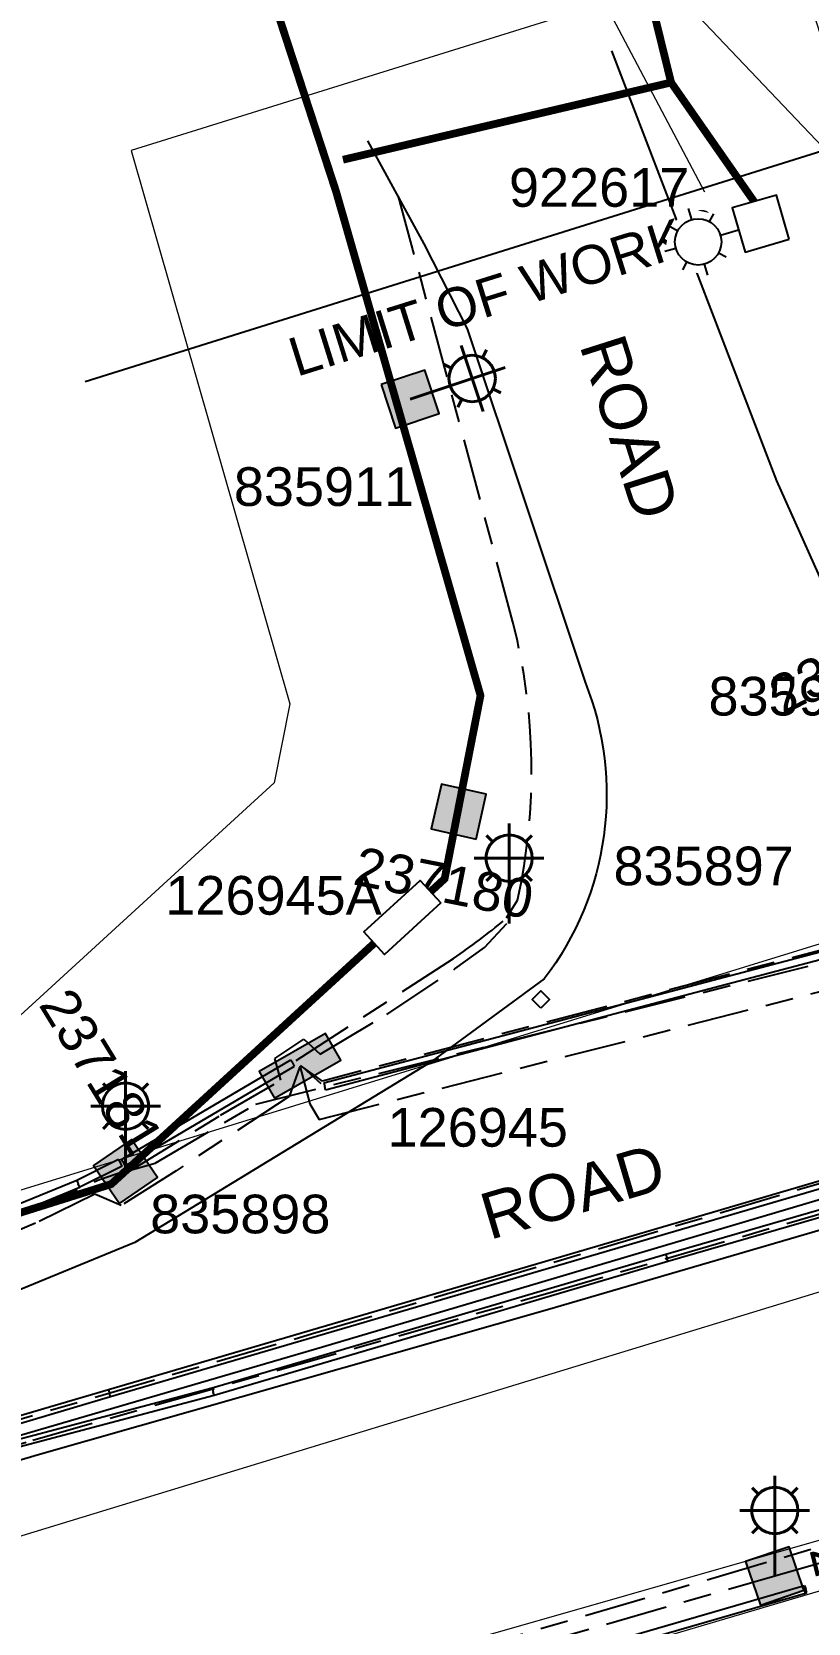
# Model space of a CAD drawing. Header units: metres. Extents: x 303957 to 307239, y 6268736 to 6272503.
# Drawn here: x 306027.4 to 306077.6, y 6269785.8 to 6269888.7 of the extents above; entities that cross this region are included whole.
import ezdxf
from ezdxf.enums import TextEntityAlignment as Align

# ---------------------------------------------------------------- set-up
doc = ezdxf.new("R2010")
doc.units = ezdxf.units.M
doc.linetypes.add('Cable Exist UG', pattern=[8.2, 4, -1.2, 1.8, -1.2])
doc.linetypes.add('IE Trench LV', pattern=[6.5, 5, -1.5])
doc.layers.get('0').update_dxf_attribs({"color": 6})
for name, color, linetype in [('_User Miscellaneous1', 7, 'Continuous'), ('Duct_SP_EXT', 7, 'Continuous'), ('Equip_SP_SL_EXT', 7, 'Continuous'), ('Equip_SP_SL_MOD', 3, 'Continuous'), ('Equip_SP_SL_NEW', 2, 'Continuous'), ('Mains_HV_MOD', 3, 'Continuous'), ('Mains_LV_EXT', 7, 'Continuous'), ('Mains_SL_MOD', 3, 'Continuous'), ('Mains_TR_MOD', 3, 'Continuous'), ('Notes', 7, 'Continuous'), ('Services_SP_EXT', 7, 'Continuous'), ('SupportsUG_SP_LV_EXT', 7, 'Continuous'), ('SupportsUG_SP_LV_NEW', 2, 'Continuous'), ('SupportsUG_SP_LV_SL_EXT', 7, 'Continuous'), ('SupportsUG_SP_LV_SL_NEW', 2, 'Continuous'), ('Trench_SP_EXT', 7, 'Continuous'), ('Trench_SP_NEW', 2, 'Continuous')]:
    doc.layers.add(name, color=color, linetype=linetype)
for name, color, linetype, lineweight in [('Cadastre Land Parcels_SP_EXT', 9, 'Continuous', 5), ('Cadastre Roads_SP_EXT', 9, 'Continuous', 5), ('Cadastre Roads_SP_NEW', 2, 'Continuous', 5)]:
    doc.layers.add(name, color=color, linetype=linetype, lineweight=lineweight)
doc.styles.add('COLUMN_LABEL', font='arial.ttf')
doc.styles.add('iecARIAL', font='arial.ttf', dxfattribs={"height": 2})
doc.styles.add('POLE_LABEL', font='arial.ttf')
doc.styles.add('SL_LABEL', font='arial.ttf')
doc.styles.get("Standard").update_dxf_attribs({"font": 'arial.ttf'})
doc.linetypes.add('Cable P UG', pattern='A,6,-0.5,["P",Standard,S=1.7,R=0,X=0.5,Y=-1],-2.9', length=9.4)
doc.linetypes.add('IE Trench HV', pattern='A,7,-0.2,["/",Standard,S=3,R=0,X=0.6,Y=-1.4],-2.5', length=9.7)

# ---------------------------------------------------------------- blocks, each defined once
blk = doc.blocks.new('COLUMN_EXT')
blk.add_hatch(color=256).paths.add_polyline_path([(-1.49, 1.48), (-1.49, -1.49), (1.48, -1.49), (1.48, 1.48)])
blk.add_lwpolyline([(-1.49, -1.49), (1.48, -1.49), (1.48, 1.48), (-1.49, 1.48)], close=True)
for tag, height, style, flags, p in [('ASSET_NUM', 2.5, 'COLUMN_LABEL', 8, (2, 2)), ('STRUCTURE_PLANT_NUMBER', 0.2, 'POLE_LABEL', 9, (1.81, 0.03)), ('STREET_CODE', 0.2, 'COLUMN_LABEL', 9, (1.81, -0.2))]:
    blk.add_attdef(tag, text='', height=height, dxfattribs=dict(style=style, flags=flags)).set_placement(p, align=Align.MIDDLE_LEFT)
at = {"flags": 9}
for tag, p in [('COLUMN_TYPE', (1.81, -0.4)), ('OWNED_BY', (1.81, -0.6)), ('STATE', (1.81, -0.8)), ('USAGE', (1.81, -1)), ('STREETNAME', (1.81, -1.6)), ('SUBURB', (1.81, -1.8)), ('LEGEND', (1.81, -1.2)), ('LOCATION', (1.81, -1.4)), ('NOTES', (1.81, -2))]:
    blk.add_attdef(tag, text='', height=0.2, dxfattribs=at).set_placement(p, align=Align.MIDDLE_LEFT)
at = {"flags": 1}
blk.add_attdef('Z', (1.81, -2.35), '', height=0.2, dxfattribs=at)
blk = doc.blocks.new('PILLAR_EXT')
blk.add_hatch(color=256).paths.add_polyline_path([(-2.475, 0.99), (-2.475, -0.99), (2.475, -0.99), (2.475, 0.99)])
blk.add_lwpolyline([(-2.475, -0.99), (2.475, -0.99), (2.475, 0.99), (-2.475, 0.99)], close=True)
at = {"style": 'iecARIAL', "flags": 8}
blk.add_attdef('ASSET_NUM', (1.5, 3.5), '', height=2.5, dxfattribs=at)
for tag, p, flags in [('OWNED_BY', (0, -0.2), 9), ('STATE', (0, -0.4), 9), ('SUPPORT_TYPE', (0, -0.6), 9), ('USAGE', (0, -0.8), 9), ('LEGEND', (0, -1), 9), ('LOCATION', (0, -1.2), 9), ('STREETNAME', (0, -1.8), 9), ('SUBURB', (0, -2), 1), ('NOTES', (0, -1.4), 9), ('PARENT', (0, -1.6), 9)]:
    blk.add_attdef(tag, p, '', height=0.2, dxfattribs=dict(flags=flags))
blk = doc.blocks.new('SL_LANTERN_EXT')
at = {"lineweight": 40}
for p, q in [((0, 1.97), (0, 6.47)), ((-1.46, 5.68), (-1.06, 5.28)), ((1.46, 5.68), (1.06, 5.28)), ((-2.25, 4.22), (2.25, 4.22)), ((-1.46, 2.76), (-1.06, 3.16)), ((1.46, 2.76), (1.06, 3.16)), ((0, 0), (0, 2.72))]:
    blk.add_line(p, q, dxfattribs=at)
blk.add_circle((0, 4.22), 1.5, dxfattribs=at)
at = {"style": 'iecARIAL', "flags": 8}
blk.add_attdef('ASSET_NUM', (1.5, 1.5), '', height=2.5, dxfattribs=at)
for tag, p, height, flags in [('CONSTRUCTED_VOLTAGE', (0.98, -0.65), 0.2, 9), ('CONTROL_TYPE', (0.98, -0.85), 0.2, 9), ('LANTERN_PURPOSE', (0.98, -1.05), 0.2, 9), ('LNUMBER', (2.18, -3.25), 2.5, 8), ('OPERATING_VOLTAGE', (0.98, -1.65), 0.2, 9), ('ORIENTATION', (0.98, -1.85), 0.2, 9), ('OWNED_BY', (0.98, -2.05), 0.2, 9), ('STATE', (0.98, -2.25), 0.2, 9), ('LANTERN_TYPE', (0.98, -1.25), 0.2, 9), ('NO_PHASES', (0.98, -1.45), 0.2, 9), ('USAGE', (0.98, -2.45), 0.2, 9), ('CEXIST', (0.98, -2.65), 0.2, 9), ('CNEW', (0.98, -2.85), 0.2, 9), ('CNUMBER', (0.98, -3.05), 0.2, 9), ('CREMOVE', (0.98, -3.25), 0.2, 9), ('CREPLACE', (0.98, -3.45), 0.2, 9), ('LKINGHEIGHT', (0.98, -3.65), 0.2, 9), ('LBRACKET', (0.98, -3.85), 0.2, 9), ('LBRACKETVOCAB', (0.98, -4.05), 0.2, 9), ('LCATEGORY', (0.98, -4.25), 0.2, 9), ('LCHARGE1', (0.98, -4.45), 0.2, 9), ('LCHARGE1PERCENT', (0.98, -4.65), 0.2, 9), ('LCHARGE2', (0.98, -4.85), 0.2, 9), ('LCHARGE2PERCENT', (0.98, -5.05), 0.2, 9), ('LCHARGE3', (0.98, -5.25), 0.2, 9), ('LCHARGE3PERCENT', (0.98, -5.45), 0.2, 9), ('LEXIST', (0.98, -5.65), 0.2, 9), ('LLAMP', (0.98, -5.85), 0.2, 9), ('LLAMPVOCAB', (0.98, -6.05), 0.2, 9), ('LMAST', (0.98, -6.25), 0.2, 9), ('LMASTVOCAB', (0.98, -6.45), 0.2, 9), ('LNEW', (0.98, -6.65), 0.2, 9), ('LANTNUMBER', (0.98, -6.85), 0.2, 9), ('LOUTREACH', (0.98, -7.25), 0.2, 9), ('LOUTREACHVOCAB', (0.98, -7.45), 0.2, 9), ('LRATECODE', (0.98, -7.65), 0.2, 9), ('LREMOVE', (0.98, -7.85), 0.2, 9), ('LREPLACE', (0.98, -8.05), 0.2, 9), ('LTYPE', (0.98, -8.25), 0.2, 9), ('STREETNAME', (0.98, -9.25), 0.2, 9), ('SUBURB', (0.98, -9.45), 0.2, 1), ('LTYPEVOCAB', (0.98, -8.45), 0.2, 9), ('LEGEND', (0.98, -8.65), 0.2, 9), ('LOCATION', (0.98, -8.85), 0.2, 9), ('NOTES', (0.98, -9.05), 0.2, 9)]:
    blk.add_attdef(tag, p, '', height=height, dxfattribs=dict(flags=flags))
blk = doc.blocks.new('CCP_EXT')
at = {"flags": 9}
for tag, p in [('STATE', (0, -1.8)), ('USAGE', (0, -1.2)), ('LEGEND', (0, -1.4)), ('LIFE_SUPPORT', (0, -1.6)), ('NOTES', (0, -2))]:
    blk.add_attdef(tag, text='', height=0.2, dxfattribs=at).set_placement(p, align=Align.MIDDLE_LEFT)
blk.add_wipeout([(0, 0.57), (0.57, 0), (0, -0.57), (-0.57, 0)])
blk.add_lwpolyline([(-0.57, 0), (0, 0.57), (0.57, 0), (0, -0.57), (-0.57, 0)])
at = {"flags": 1}
blk.add_attdef('Z', (0, 0), '', height=0.2, dxfattribs=at)
at = {"flags": 9}
for tag, p in [('CCP_TYPE', (0, 0)), ('CONSTRUCTED_VOLTAGE', (0, -0.2)), ('OPERATING_VOLTAGE', (0, -0.6)), ('ORIENTATION', (0, -0.8)), ('OWNED_BY', (0, -1)), ('NO_PHASES', (0, -0.4))]:
    blk.add_attdef(tag, text='', height=0.2, dxfattribs=at).set_placement(p, align=Align.MIDDLE_LEFT)
blk = doc.blocks.new('COLUMN_NEW')
for tag, height, flags, p in [('ASSET_NUM', 2.5, 8, (2, 2)), ('Z', 0.2, 1, (1.5, -2.8)), ('LOCATION', 0.2, 9, (1.5, -2.2)), ('NOTES', 0.2, 9, (1.5, -2.4)), ('LABEL_ALIGNMENT', 0.2, 9, (1.5, -2.6))]:
    blk.add_attdef(tag, text='', height=height, dxfattribs=dict(flags=flags)).set_placement(p, align=Align.MIDDLE_LEFT)
blk.add_wipeout([(-1.485, -1.485), (1.485, -1.485), (1.485, 1.485), (-1.485, 1.485)])
at = {"lineweight": -3}
blk.add_lwpolyline([(-1.485, -1.485), (1.485, -1.485), (1.485, 1.485), (-1.485, 1.485)], close=True, dxfattribs=at)
at = {"style": 'POLE_LABEL', "flags": 9}
blk.add_attdef('STRUCTURE_PLANT_NUMBER', text='', height=0.2, dxfattribs=at).set_placement((1.5, 0.242), align=Align.MIDDLE_LEFT)
at = {"flags": 9}
for tag, p in [('STREET_CODE', (1.5, 0)), ('OWNED_BY', (1.5, -0.4)), ('OPERATED_BY', (1.5, -0.6)), ('STATE', (1.5, -1)), ('COLUMN_TYPE', (1.5, -0.2)), ('MAINTAINED_BY', (1.5, -0.8)), ('SUBURB', (1.5, -1.8)), ('STREETNAME', (1.5, -2)), ('USAGE', (1.5, -1.2)), ('LEGEND', (1.5, -1.4)), ('PARENT', (1.5, -1.6))]:
    blk.add_attdef(tag, text='', height=0.2, dxfattribs=at).set_placement(p, align=Align.MIDDLE_LEFT)
blk = doc.blocks.new('*U44')
for tag, height, flags, p in [('CONSTRUCTED_VOLTAGE', 0.2, 9, (0, -0.4)), ('CONTROL_TYPE', 0.2, 9, (0, -0.6)), ('LANTERN_PURPOSE', 0.2, 9, (0, -0.8)), ('LANTERN_TYPE', 0.2, 9, (0, -1)), ('OPERATING_VOLTAGE', 0.2, 9, (0, -1.4)), ('ORIENTATION', 0.2, 9, (0, -1.6)), ('OWNED_BY', 0.2, 9, (0, -1.8)), ('STATE', 0.2, 9, (0, -2)), ('NO_PHASES', 0.2, 9, (0, -1.2)), ('LNUMBER', 2.5, 8, (1.2, -2.8)), ('CEXIST', 0.2, 9, (0, -2.4)), ('CNEW', 0.2, 9, (0, -2.6)), ('CNUMBER', 0.2, 9, (0, -2.8)), ('CREMOVE', 0.2, 9, (0, -3)), ('USAGE', 0.2, 9, (0, -2.2)), ('CREPLACE', 0.2, 9, (0, -3.2)), ('LKINGHEIGHT', 0.2, 9, (0, -3.4)), ('LBRACKET', 0.2, 9, (0, -3.6)), ('LBRACKETVOCAB', 0.2, 9, (0, -3.8)), ('LCATEGORY', 0.2, 9, (0, -4)), ('LCHARGE1', 0.2, 9, (0, -4.2)), ('LCHARGE1PERCENT', 0.2, 9, (0, -4.4)), ('LCHARGE2', 0.2, 9, (0, -4.6)), ('LCHARGE2PERCENT', 0.2, 9, (0, -4.8)), ('LCHARGE3', 0.2, 9, (0, -5)), ('LCHARGE3PERCENT', 0.2, 9, (0, -5.2)), ('LEXIST', 0.2, 9, (0, -5.4)), ('LLAMP', 0.2, 9, (0, -5.6)), ('LLAMPVOCAB', 0.2, 9, (0, -5.8)), ('LMAST', 0.2, 9, (0, -6)), ('LMASTVOCAB', 0.2, 9, (0, -6.2)), ('LNEW', 0.2, 9, (0, -6.4)), ('LANTNUMBER', 0.2, 9, (0, -6.6)), ('LOUTREACH', 0.2, 9, (0, -7)), ('LOUTREACHVOCAB', 0.2, 9, (0, -7.2)), ('LRATECODE', 0.2, 9, (0, -7.4)), ('LREMOVE', 0.2, 9, (0, -7.6)), ('LREPLACE', 0.2, 9, (0, -7.8)), ('LTYPE', 0.2, 9, (0, -8)), ('LTYPEVOCAB', 0.2, 9, (0, -8.2)), ('SUBURB', 0.2, 9, (0, -8.6)), ('STREETNAME', 0.2, 9, (0, -8.8)), ('LEGEND', 0.2, 9, (0, -8.4)), ('LOCATION', 0.2, 9, (0, -9)), ('NOTES', 0.2, 9, (0, -9.2)), ('MAINTAINED_BY', 0.2, 9, (0, -9.86))]:
    blk.add_attdef(tag, text='', height=height, dxfattribs=dict(flags=flags)).set_placement(p, align=Align.MIDDLE_LEFT)
at = {"flags": 9}
blk.add_attdef('OPERATED_BY', (0, -9.61), '', height=0.2, dxfattribs=at)
blk.add_wipeout([(0, 4.97), (1.46, 4.18), (2.25, 2.72), (1.46, 1.26), (0, 0.36), (-1.46, 1.26), (-2.25, 2.72), (-1.46, 4.18)])
for p, q in [((-1.46, 4.18), (-1.06, 3.78)), ((0, 4.22), (0, 4.97)), ((1.46, 4.18), (1.06, 3.78)), ((-2.25, 2.72), (-1.5, 2.72)), ((1.5, 2.72), (2.25, 2.72)), ((-1.46, 1.26), (-1.06, 1.66)), ((0, 0), (0, 1.22)), ((1.46, 1.26), (1.06, 1.66)), ((0, 0), (0, 0))]:
    blk.add_line(p, q)
blk.add_circle((0, 2.72), 1.5)
at = {"style": 'SL_LABEL'}
for tag, height, flags, p in [('ASSET_NUM', 2.5, 8, (2, 2)), ('STREET_CODE', 0.2, 9, (0, -0.2))]:
    blk.add_attdef(tag, text='', height=height, dxfattribs=dict(at, flags=flags)).set_placement(p, align=Align.MIDDLE_LEFT)
at = {"flags": 1}
blk.add_attdef('Z', (0, 0), '', height=0.2, dxfattribs=at)
blk = doc.blocks.new('PILLAR_NEW')
for tag, height, flags, p in [('ASSET_NUM', 2.5, 8, (2, 4)), ('STREET_CODE', 0.2, 9, (1.5, 2)), ('OWNED_BY', 0.2, 9, (1.5, 1.8))]:
    blk.add_attdef(tag, text='', height=height, dxfattribs=dict(flags=flags)).set_placement(p, align=Align.MIDDLE_LEFT)
blk.add_wipeout([(-2.47, 0.99), (2.47, 0.99), (2.47, -0.99), (-2.47, -0.99)])
at = {"lineweight": -3}
blk.add_lwpolyline([(-2.47, 0.99), (2.47, 0.99), (2.47, -0.99), (-2.47, -0.99)], close=True, dxfattribs=at)
for tag, flags, p in [('OPERATED_BY', 9, (1.5, 1.6)), ('STATE', 9, (1.5, 1.2)), ('SUPPORT_TYPE', 9, (1.5, 1)), ('MAINTAINED_BY', 9, (1.5, 1.4)), ('SUBURB', 9, (1.5, 0.2)), ('STREETNAME', 9, (1.5, 0)), ('USAGE', 9, (1.5, 0.8)), ('LEGEND', 9, (1.5, 0.6)), ('PARENT', 9, (1.5, 0.4)), ('Z', 1, (1.5, -0.6)), ('LOCATION', 9, (1.5, -0.2)), ('NOTES', 9, (1.5, -0.4))]:
    blk.add_attdef(tag, text='', height=0.2, dxfattribs=dict(flags=flags)).set_placement(p, align=Align.MIDDLE_LEFT)

msp = doc.modelspace()

# ---------------------------------------------------------------- linework, layer by layer
at = {"layer": '_User Miscellaneous1', "color": 253, "linetype": 'Continuous', "flags": 128}
msp.add_lwpolyline([(306064.91, 6269887.43), (306075.59, 6269859.64), (306083.38, 6269842.24), (306088.62, 6269834.4), (306088.62, 6269834.4, 0.280849), (306103.11, 6269828.17), (306103.11, 6269828.17), (306203.6, 6269857.04)], format="xyb", dxfattribs=at)
msp.add_lwpolyline([(306049.15, 6269881.61), (306052.78, 6269874.96), (306055.59, 6269869.47)], dxfattribs=at)
at = {"layer": 'Cadastre Land Parcels_SP_EXT', "linetype": 'Continuous'}
for points in [[(306095.21, 6269834.91), (306096.3, 6269838.76), (306097.84, 6269844.16), (306094.76, 6269854.04), (306092.18, 6269855.31), (306085.91, 6269866.77), (306082.57, 6269875.54), (306076.57, 6269894.3), (306033.88, 6269880.98), (306044.12, 6269845.24), (306043.12, 6269840.12), (306026.44, 6269824.85), (306023.07, 6269823.69), (306025.01, 6269817.49), (306026.21, 6269813.67), (306095.21, 6269834.91)], [(305913.44, 6269739.21), (305938.19, 6269746.52), (306097.83, 6269793.68), (306108.72, 6269796.94), (306103.63, 6269814.95), (305965.24, 6269772.68), (305896.87, 6269752.9), (305899.58, 6269735.11), (305913.44, 6269739.21)]]:
    msp.add_lwpolyline(points, close=True, dxfattribs=at)
at = {"layer": 'Cadastre Roads_SP_NEW', "color": 252, "flags": 128}
for points in [[(306070.96, 6269878.3), (306064.04, 6269891.4), (306064.04, 6269891.4, -0.05902), (306056.95, 6269935.51), (306056.95, 6269935.51), (306056.95, 6269936.82)], [(306060.97, 6269933.81), (306061.43, 6269928.07), (306061.43, 6269928.07, 0.038316), (306067.45, 6269894.37), (306067.45, 6269894.37), (306068, 6269892.33), (306078.56, 6269881.22)]]:
    msp.add_lwpolyline(points, format="xyb", dxfattribs=at)
msp.add_lwpolyline([(305841.87, 6269723.63), (306133.07, 6269806.83)], dxfattribs=at)
at = {"layer": 'Duct_SP_EXT'}
for p, q in [((306033.25, 6269815.8), (306044.19, 6269822.24)), ((306033.49, 6269815.39), (306044.43, 6269821.83)), ((306044.19, 6269822.24), (306044.31, 6269822.03)), ((306044.43, 6269821.83), (306044.31, 6269822.03)), ((306046.32, 6269820.73), (306046.38, 6269820.5)), ((306046.44, 6269820.27), (306046.38, 6269820.5)), ((306033.06, 6269815.79), (306030.35, 6269814.43)), ((306085.54, 6269816.5), (306032.4, 6269800.91)), ((306085.68, 6269816.04), (306032.54, 6269800.45)), ((306033.06, 6269815.79), (306033.17, 6269815.57)), ((306033.25, 6269815.8), (306033.37, 6269815.6)), ((306033.28, 6269815.36), (306030.56, 6269814)), ((306033.28, 6269815.36), (306033.17, 6269815.57)), ((306033.49, 6269815.39), (306033.37, 6269815.6)), ((306030.36, 6269814.43), (306022.09, 6269811.05)), ((306030.55, 6269813.99), (306022.26, 6269810.6)), ((306030.35, 6269814.43), (306030.36, 6269814.43)), ((306030.35, 6269814.43), (306030.45, 6269814.21)), ((306030.36, 6269814.43), (306030.45, 6269814.21)), ((306030.56, 6269814), (306030.45, 6269814.21)), ((306030.55, 6269813.99), (306030.45, 6269814.21)), ((306030.56, 6269814), (306030.55, 6269813.99)), ((306081.04, 6269813.31), (306068.43, 6269809.66)), ((306081.18, 6269812.85), (306068.56, 6269809.2)), ((306068.43, 6269809.66), (306039.1, 6269801.02)), ((306068.43, 6269809.66), (306068.5, 6269809.43)), ((306068.56, 6269809.2), (306039.23, 6269800.55)), ((306068.56, 6269809.2), (306068.5, 6269809.43)), ((306032.4, 6269800.91), (305946.6, 6269775.61)), ((306032.54, 6269800.45), (305946.74, 6269775.15)), ((306039.1, 6269801.02), (306024.65, 6269797.19)), ((306039.23, 6269800.55), (306024.78, 6269796.73)), ((306032.4, 6269800.91), (306032.47, 6269800.68)), ((306032.54, 6269800.45), (306032.47, 6269800.68)), ((306039.1, 6269801.02), (306039.16, 6269800.79)), ((306039.23, 6269800.55), (306039.16, 6269800.79)), ((306042.36, 6269778.12), (306077.31, 6269788.24)), ((306077.31, 6269788.24), (306077.4, 6269788.27)), ((306077.31, 6269788.24), (306077.38, 6269788.01)), ((306077.45, 6269787.78), (306077.38, 6269788.01)), ((306077.4, 6269788.27), (306077.47, 6269788.04)), ((306077.54, 6269787.81), (306077.47, 6269788.04)), ((306042.49, 6269777.66), (306077.45, 6269787.78)), ((306077.45, 6269787.78), (306077.54, 6269787.81))]:
    msp.add_line(p, q, dxfattribs=at)
at = {"layer": 'Mains_LV_EXT', "linetype": 'Cable Exist UG'}
msp.add_lwpolyline([(306044.75, 6269821.74), (306044.08, 6269819.87), (306036.78, 6269815.07), (306033.23, 6269812.83), (306031.52, 6269813.56), (306027.69, 6269811.67), (306023.01, 6269809.73), (306018.76, 6269808.24), (306012.61, 6269806.34), (305998.43, 6269802.54), (305984.9, 6269798.87), (305984.97, 6269797.63), (305982.57, 6269796.87), (305981.7, 6269798.09), (305951.08, 6269791.26)], dxfattribs=at)
at = {"layer": 'Mains_SL_MOD', "linetype": 'Cable Exist UG'}
for points in [[(306033.58, 6269814.94), (306039.65, 6269818.65), (306043.54, 6269820.91), (306043.15, 6269822.32), (306045.03, 6269823.56), (306046.08, 6269822.6), (306050.4, 6269825.16), (306054.8, 6269828.11), (306056.7, 6269829.49), (306058.15, 6269831.05)], [(305983.11, 6269798.72), (305984.51, 6269799.49), (306000.16, 6269803.86), (306014.46, 6269807.71), (306024.01, 6269810.96), (306031.83, 6269814.51), (306033.41, 6269815.04)], [(306075.47, 6269788.89), (306099.07, 6269795.62), (306099.88, 6269795.06), (306102.17, 6269795.71), (306102.19, 6269796.51), (306114.19, 6269799.94), (306115.31, 6269800.82)], [(306040.95, 6269779.01), (306075.47, 6269788.89)]]:
    msp.add_lwpolyline(points, dxfattribs=at)
at = {"layer": 'Notes'}
msp.add_line((306030.89, 6269866.07), (306086.6, 6269883.5), dxfattribs=at)
at = {"layer": 'Trench_SP_EXT', "linetype": 'Cable Exist UG'}
for points in [[(306058.13, 6269831.41), (306058.85, 6269832.54), (306058.85, 6269832.54, 0.116123), (306058.55, 6269850.52), (306058.55, 6269850.52), (306051.16, 6269878.02)], [(306044.53, 6269822.18), (306054.71, 6269828.78), (306054.71, 6269828.78, 0.01857), (306058, 6269831.26)]]:
    msp.add_lwpolyline(points, format="xyb", dxfattribs=at)
msp.add_lwpolyline([(306046.16, 6269820.68), (306045, 6269821.72)], dxfattribs=at)
at = {"layer": 'Trench_SP_NEW', "linetype": 'IE Trench HV', "flags": 128}
msp.add_lwpolyline([(305647.5, 6269794.09, 0.5, 0.5, 0), (305652.61, 6269796.08, 0.5, 0.5, 0), (305688.8, 6269810.11, 0.5, 0.5, 0), (305790.11, 6269849.45, 0.5, 0.5, 0), (305791.77, 6269850.41, 0.5, 0.5, 0), (305795.22, 6269852.8, 0.5, 0.5, 0), (305799.38, 6269855.45, 0.5, 0.5, 0), (305809.95, 6269860.11, 0.5, 0.5, 0), (305838.18, 6269871.06, 0.5, 0.5, 0), (305856.3, 6269878.09, 0.5, 0.5, 0), (305864.57, 6269881.3, 0.5, 0.5, 0), (305874.18, 6269885.03, 0.5, 0.5, 0), (305889.56, 6269890.99, 0.5, 0.5, 0), (305902.59, 6269896.05, 0.5, 0.5, 0), (305911.24, 6269899.41, 0.5, 0.5, 0), (305923.94, 6269904.33, 0.5, 0.5, 0), (305932.45, 6269907.63, 0.5, 0.5, 0), (305940.97, 6269910.94, 0.5, 0.5, 0), (305956.1, 6269917.22, 0.5, 0.5, 0), (305975.02, 6269924.15, 0.5, 0.5, 0), (305991.31, 6269930.47, 0.5, 0.5, 0), (305998.87, 6269932.88, 0.5, 0.5, 0), (306005.03, 6269935.26, 0.5, 0.5, 0), (306008.8, 6269936.37, 0.5, 0.5, 0), (306011.04, 6269937.17, 0.5, 0.5, 0), (306014.61, 6269938.7, 0.5, 0.5, 0), (306016.8, 6269939.81, 0.5, 0.5, 0), (306019.2, 6269941.17, 0.5, 0.5, 0), (306021.05, 6269941.97, 0.5, 0.5, 0), (306023.37, 6269942.34, 0.5, 0.5, 0), (306025.74, 6269942.15, 0.5, 0.5, 0), (306027.36, 6269941.68, 0.5, 0.5, 0), (306028.54, 6269941.12, 0.5, 0.5, 0), (306030.49, 6269939.72, 0.5, 0.5, 0), (306032.22, 6269937.6, 0.5, 0.5, 0), (306033.07, 6269935.78, 0.5, 0.5, 0), (306033.72, 6269932.92, 0.5, 0.5, 0), (306035.52, 6269923.87, 0.5, 0.5, 0), (306037.72, 6269913.88, 0.5, 0.5, 0), (306040.02, 6269904.41, 0.5, 0.5, 0), (306043.19, 6269890.34, 0.5, 0.5, 0), (306047.12, 6269878.32, 0.5, 0.5, 0), (306056.45, 6269845.77, 0.5, 0.5, 0), (306054.13, 6269833.93, 0.5, 0.5, 0), (306032.58, 6269814.2, 0.5, 0.5, 0), (306026.63, 6269812.33, 0, 0, 0)], format="xyseb", dxfattribs=at)
at = {"layer": 'Trench_SP_NEW', "linetype": 'IE Trench LV', "const_width": 0.5, "flags": 128}
msp.add_lwpolyline([(306074.14, 6269877.68), (306068.77, 6269885.38), (306066.78, 6269893.46)], dxfattribs=at)

# ---------------------------------------------------------------- block references
at = {"layer": 'Equip_SP_SL_EXT'}
ref = msp.add_blockref('SL_LANTERN_EXT', (306084.23, 6269849.5), dxfattribs=at)
ref.add_attrib('ASSET_NUM', '237723', dxfattribs={"layer": '0', "height": 2.5, "rotation": 27.7185, "style": 'iecARIAL'}).set_placement((306085.73, 6269851), align=Align.MIDDLE_RIGHT)
ref = msp.add_blockref('SL_LANTERN_EXT', (306058.3, 6269831.04), dxfattribs=at)
ref.add_attrib('ASSET_NUM', '237180', dxfattribs={"layer": '0', "height": 2.5, "rotation": 348.7812, "style": 'iecARIAL'}).set_placement((306059.8, 6269832.54), align=Align.MIDDLE_RIGHT)
ref = msp.add_blockref('SL_LANTERN_EXT', (306033.51, 6269815.02), dxfattribs=at)
ref.add_attrib('ASSET_NUM', '237181', dxfattribs={"layer": '0', "height": 2.5, "rotation": 301.5225, "style": 'iecARIAL'}).set_placement((306035.01, 6269816.52), align=Align.MIDDLE_RIGHT)
ref = msp.add_blockref('SL_LANTERN_EXT', (306075.47, 6269788.89), dxfattribs=at)
ref.add_attrib('ASSET_NUM', '237132', dxfattribs={"layer": '0', "height": 2.5, "rotation": 283.9811, "style": 'iecARIAL'}).set_placement((306076.97, 6269790.39), align=Align.BOTTOM_LEFT)
at = {"layer": 'Equip_SP_SL_MOD', "rotation": 288.4266102064793}
msp.add_blockref('SL_LANTERN_EXT', (306051.91, 6269864.92), dxfattribs=at)
at = {"layer": 'SupportsUG_SP_LV_EXT'}
ref = msp.add_blockref('PILLAR_EXT', (306044.78, 6269821.85), dxfattribs=dict(at, rotation=29.7975915307632))
ref.add_attrib('ASSET_NUM', '126945', dxfattribs={"layer": '0', "height": 2.5, "style": 'iecARIAL'}).set_placement((306062.1, 6269817.87), align=Align.MIDDLE_RIGHT)
at = {"layer": 'SupportsUG_SP_LV_SL_EXT'}
ref = msp.add_blockref('COLUMN_EXT', (306051.91, 6269864.92), dxfattribs=dict(at, rotation=288.4349491498594))
ref.add_attrib('ASSET_NUM', '835911', dxfattribs={"layer": '0', "height": 2.5, "style": 'COLUMN_LABEL'}).set_placement((306052.16, 6269859.27), align=Align.MIDDLE_RIGHT)
ref = msp.add_blockref('COLUMN_EXT', (306084.23, 6269849.5), dxfattribs=dict(at, rotation=305.690059650285))
ref.add_attrib('ASSET_NUM', '835916', dxfattribs={"layer": '0', "height": 2.5, "style": 'COLUMN_LABEL'}).set_placement((306082.84, 6269845.73), align=Align.MIDDLE_RIGHT)
ref = msp.add_blockref('COLUMN_EXT', (306055.04, 6269838.28), dxfattribs=dict(at, rotation=77.11866181655527))
ref.add_attrib('ASSET_NUM', '835897', dxfattribs={"layer": '0', "height": 2.5, "style": 'COLUMN_LABEL'}).set_placement((306076.7, 6269834.76), align=Align.MIDDLE_RIGHT)
ref = msp.add_blockref('COLUMN_EXT', (306033.51, 6269815.02), dxfattribs=dict(at, rotation=34.30778794000058))
ref.add_attrib('ASSET_NUM', '835898', dxfattribs={"layer": '0', "height": 2.5, "style": 'COLUMN_LABEL'}).set_placement((306046.75, 6269812.27), align=Align.MIDDLE_RIGHT)
ref = msp.add_blockref('COLUMN_EXT', (306075.47, 6269788.89), dxfattribs=dict(at, rotation=18.88764512659048))
ref.add_attrib('ASSET_NUM', '835849', dxfattribs={"layer": '0', "height": 2.5, "style": 'COLUMN_LABEL'}).set_placement((306078.65, 6269785.86), align=Align.MIDDLE_LEFT)

# ---------------------------------------------------------------- texts
at = {"layer": 'Cadastre Roads_SP_EXT'}
for rotation, p in [(287.6279, (306062.83, 6269868.42)), (16.4208, (306057.03, 6269810.58))]:
    msp.add_text('ROAD', height=3, rotation=rotation, dxfattribs=at).set_placement(p)
at = {"layer": 'Notes', "ltscale": 100, "insert": (306043.82, 6269868.74), "char_height": 2.5, "attachment_point": 1, "rotation": 17.3716}
msp.add_mtext_dynamic_manual_height_columns('LIMIT OF WORKS', width=28.7528, gutter_width=4, heights=[0], dxfattribs=at)

# ---------------------------------------------------------------- next in the draw order: block references
at = {"layer": 'Services_SP_EXT', "rotation": 90.0000000000002}
msp.add_blockref('CCP_EXT', (306060.35, 6269826.13), dxfattribs=at)

# ---------------------------------------------------------------- next in the draw order: linework, layer by layer
at = {"layer": '_User Miscellaneous1', "color": 253, "linetype": 'Continuous', "flags": 128}
msp.add_lwpolyline([(306055.59, 6269869.46), (306063.21, 6269846.64), (306063.21, 6269846.64, -0.264114), (306060.56, 6269827.46), (306060.56, 6269827.46), (306053.2, 6269822.06), (306034.11, 6269810.42), (306019.05, 6269804.24), (305998.19, 6269797.57), (305864.47, 6269759.92)], format="xyb", dxfattribs=at)
at = {"layer": 'Duct_SP_EXT'}
for p, q in [((306094.56, 6269833.45), (306046.32, 6269820.73)), ((306094.69, 6269832.98), (306046.44, 6269820.27))]:
    msp.add_line(p, q, dxfattribs=at)
at = {"layer": 'Mains_HV_MOD', "linetype": 'Cable P UG'}
for points in [[(305812.13, 6269732.94), (305830.22, 6269738.37), (305837.92, 6269740.76), (305897.01, 6269758.33), (305906.23, 6269761.07), (305929.29, 6269767.44), (305929.29, 6269767.44), (305934.25, 6269768.8), (305952.81, 6269774.37), (306027.79, 6269796.7), (306060.79, 6269806.11), (306082.6, 6269812.47), (306105.86, 6269819.12), (306109.11, 6269821.41), (306109.15, 6269821.45), (306109.15, 6269821.45, 0.191334), (306112.38, 6269827.65), (306112.38, 6269827.65), (306112.38, 6269827.74), (306112.09, 6269831.78), (306112.09, 6269831.78, 0.091323), (306111.98, 6269832.68), (306111.98, 6269832.68), (306054.24, 6270018.09)], [(305804.46, 6269732.3), (305844.06, 6269744.26), (305850.03, 6269746.14), (305874.61, 6269753.14), (305899.43, 6269760.62), (305907.23, 6269762.87), (305921.85, 6269767.06), (305937.46, 6269771.76), (305940.85, 6269772.73), (305940.85, 6269772.73), (305950.2, 6269775.42), (305982.03, 6269784.83), (305992.47, 6269787.98), (306045.87, 6269803.58), (306056.49, 6269806.73), (306084.75, 6269815.1), (306098.86, 6269819.29), (306104.83, 6269821.17), (306104.83, 6269821.17, 0.430103), (306110.09, 6269831.42), (306110.09, 6269831.42), (306052.4, 6270017.14)]]:
    msp.add_lwpolyline(points, format="xyb", dxfattribs=at)
at = {"layer": 'Mains_HV_MOD', "linetype": 'Cable Exist UG'}
msp.add_lwpolyline([(305783.19, 6269700.84), (305784.83, 6269702.12), (305789.55, 6269703.75), (305789.55, 6269703.75), (305820.58, 6269713.09), (305896.35, 6269735.04), (305896.26, 6269737.23), (305904.85, 6269739.78), (305904.85, 6269739.78), (305912.59, 6269742.06), (305937.34, 6269749.37), (306092.86, 6269795.03), (306093.41, 6269797.59), (306102.88, 6269800.24), (306093.31, 6269833.57), (306126.23, 6269843.23), (306136.46, 6269846.36)], dxfattribs=at)
at = {"layer": 'Mains_LV_EXT', "linetype": 'Cable Exist UG'}
for points in [[(306142.33, 6269845.87), (306139.66, 6269844.95), (306139.79, 6269843.9), (306137.18, 6269843.01), (306136.62, 6269843.95), (306107.94, 6269836.65), (306108.37, 6269835.53), (306106.03, 6269834.6), (306105.01, 6269835.29), (306103.24, 6269835.72), (306103.24, 6269835.72), (306096.33, 6269834.01), (306046.24, 6269820.86), (306044.82, 6269821.86)], [(306044.78, 6269821.85), (306045.42, 6269819.39), (306046.03, 6269818.38), (306046.03, 6269818.38), (306088.88, 6269829.32), (306093.02, 6269830.53), (306102.73, 6269797.17), (306102.73, 6269797.17), (306100.68, 6269796.53)]]:
    msp.add_lwpolyline(points, dxfattribs=at)
at = {"layer": 'Mains_SL_MOD', "linetype": 'Cable Exist UG'}
msp.add_lwpolyline([(306033.5, 6269815.02), (306035.42, 6269815.55), (306035.42, 6269815.55), (306041.93, 6269819.37), (306094.88, 6269832.59), (306107.73, 6269834.36)], dxfattribs=at)
at = {"layer": 'Mains_TR_MOD', "linetype": 'Cable Exist UG'}
for points in [[(305940.57, 6269773.69), (305949.92, 6269776.38), (305981.75, 6269785.79), (305992.18, 6269788.93), (306045.59, 6269804.54), (306056.21, 6269807.69), (306084.46, 6269816.06), (306098.57, 6269820.24), (306104.54, 6269822.12), (306104.54, 6269822.12, 0.431297), (306109.14, 6269831.1), (306109.14, 6269831.1), (306051.46, 6270016.79), (306051.46, 6270016.79, -0.333496), (306053.67, 6270025.96), (306053.67, 6270025.96), (306067.73, 6270030.29), (306104.87, 6270041.57), (306104.87, 6270041.57, -0.242577), (306109.57, 6270037.48), (306109.57, 6270037.48), (306121.37, 6269999.26), (306128.73, 6269975.58)], [(305929.03, 6269768.4), (305933.97, 6269769.76), (305952.52, 6269775.33), (306027.51, 6269797.66), (306060.51, 6269807.07), (306082.33, 6269813.43), (306105.42, 6269820.04), (306108.5, 6269822.2), (306108.5, 6269822.2, 0.191335), (306111.38, 6269827.75), (306111.38, 6269827.75), (306111.09, 6269831.78), (306111.09, 6269831.78, 0.101126), (306111.03, 6269832.39), (306111.03, 6269832.39), (306053.24, 6270017.92)]]:
    msp.add_lwpolyline(points, format="xyb", dxfattribs=at)

# ---------------------------------------------------------------- next in the draw order: block references
at = {"layer": 'SupportsUG_SP_LV_NEW'}
ref = msp.add_blockref('PILLAR_NEW', (306051.4, 6269831.43), dxfattribs=dict(at, rotation=222.4780879326386))
ref.add_attrib('ASSET_NUM', '126945A', dxfattribs={"layer": '0', "height": 2.5}).set_placement((306036.08, 6269832.86), align=Align.MIDDLE_LEFT)
at = {"layer": 'SupportsUG_SP_LV_SL_NEW'}
ref = msp.add_blockref('COLUMN_NEW', (306074.56, 6269876.26), dxfattribs=dict(at, rotation=106.1778948240579))
ref.add_attrib('ASSET_NUM', '922617', dxfattribs={"layer": '0', "height": 2.5}).set_placement((306058.29, 6269878.6), align=Align.MIDDLE_LEFT)

# ---------------------------------------------------------------- next in the draw order: linework, layer by layer
at = {"layer": 'Duct_SP_EXT', "const_width": 0.5, "flags": 128}
msp.add_lwpolyline([(306047.56, 6269880.39), (306068.77, 6269885.38)], dxfattribs=at)

# ---------------------------------------------------------------- next in the draw order: block references
at = {"layer": 'Equip_SP_SL_NEW', "rotation": 106.1778948240579}
msp.add_blockref('*U44', (306073.13, 6269875.84), dxfattribs=at)

doc.saveas('drawing.dxf')
